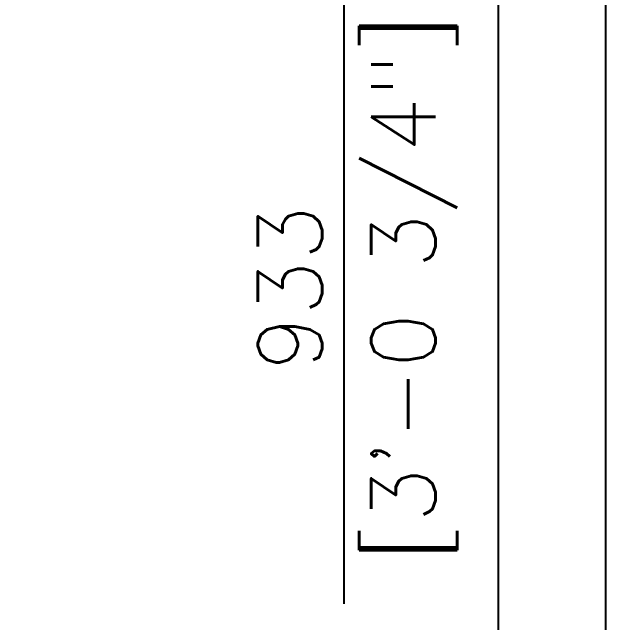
# Model space of a CAD drawing. Header units: inches. Extents: x -347369 to -260369, y 119522 to 149869.
# Drawn here: x -263135 to -260369, y 135369 to 138213 of the extents above; entities that cross this region are included whole.
import ezdxf

# ---------------------------------------------------------------- set-up
doc = ezdxf.new("R2010")
doc.units = ezdxf.units.IN
doc.header["$LTSCALE"] = 300
doc.layers.add('CARTIGLIO', color=7, linetype='Continuous')
doc.layers.add('QUOTE', color=7, linetype='Continuous')
doc.styles.get("Standard").update_dxf_attribs({"font": 'romans.shx'})
doc.dimstyles.new('sc1a100_pollici', dxfattribs={"dimscale": 100, "dimtxt": 3, "dimasz": 3, "dimexe": 0, "dimexo": 0, "dimgap": 1, "dimtad": 1, "dimzin": 12, "dimdsep": 46, "dimtxsty": 'Standard', "dimblk": 'CLOSEDBLANK', "dimcen": 1, "dimclrd": 253, "dimclre": 253, "dimclrt": 2, "dimadec": 0, "dimazin": 3, "dimtfac": 1, "dimtmove": 0, "dimatfit": 1, "dimldrblk": 'CLOSEDBLANK', "dimfxl": 1, "dimtolj": 1, "dimtzin": 0, "dimarcsym": 0})

# ---------------------------------------------------------------- blocks, each defined once
blk = doc.blocks.new('_ClosedBlank')
at = {"color": 0, "linetype": 'ByBlock', "lineweight": -2}
for p, q in [((-1, 0.1667), (0, 0)), ((-1, 0.1667), (-1, -0.1667)), ((0, 0), (-1, -0.1667))]:
    blk.add_line(p, q, dxfattribs=at)
blk = doc.blocks.new('*D12')
at = {"layer": 'Defpoints', "color": 0, "transparency": 16777216}
for p in [(-263135.2, 139932.7), (-261590.1, 139932.7), (-262190.1, 138999.7)]:
    blk.add_point(p, dxfattribs=at)
at = {"layer": 'QUOTE', "color": 253, "lineweight": -2, "transparency": 16777216}
for p, q in [((-261590.1, 140232.7), (-261590.1, 140532.7)), ((-263135.2, 139932.7), (-261590.1, 139932.7)), ((-261590.1, 139932.7), (-261590.1, 138999.7)), ((-262190.1, 138999.7), (-261590.1, 138999.7)), ((-261590.1, 138699.7), (-261590.1, 135456.8))]:
    blk.add_line(p, q, dxfattribs=at)
at = {"layer": 'QUOTE', "color": 253, "lineweight": -2, "transparency": 16777216, "xscale": 300, "yscale": 300, "zscale": 300}
for p, rotation in [((-261590.1, 139932.7), 270), ((-261590.1, 138999.7), 90)]:
    blk.add_blockref('_ClosedBlank', p, dxfattribs=dict(at, rotation=rotation))
at = {"layer": 'QUOTE', "color": 2, "transparency": 16777216, "char_height": 300, "attachment_point": 5, "rotation": 90}
for s, insert in [('\\A1;[3\'-0 3/4"]', (-261261.6, 136928.2)), ('\\A1;933', (-261840.1, 136928.2))]:
    blk.add_mtext(s, dxfattribs=dict(at, insert=insert))

msp = doc.modelspace()

# ---------------------------------------------------------------- linework, layer by layer
at = {"layer": 'CARTIGLIO', "color": 3, "linetype": 'Continuous'}
msp.add_line((-260368.627, 120168.925), (-260368.627, 149868.925), dxfattribs=at)
at = {"layer": 'CARTIGLIO', "color": 2, "linetype": 'Continuous'}
msp.add_line((-260868.627, 120668.925), (-260868.627, 149368.925), dxfattribs=at)

# ---------------------------------------------------------------- dimensions: what is measured, and where the dimension line sits
at = {"layer": 'QUOTE'}
dim = msp.add_linear_dim(base=(-261590.132, 139932.656), p1=(-262190.132, 138999.656), p2=(-263135.166, 139932.656), angle=90, dimstyle='sc1a100_pollici', override={"dimpost": '\\X'}, dxfattribs=at)
dim.commit()
dim.dimension.update_dxf_attribs({"geometry": '*D12', "text_midpoint": (-261590.132, 136928.227), "dimtype": 160})

doc.saveas('drawing.dxf')
